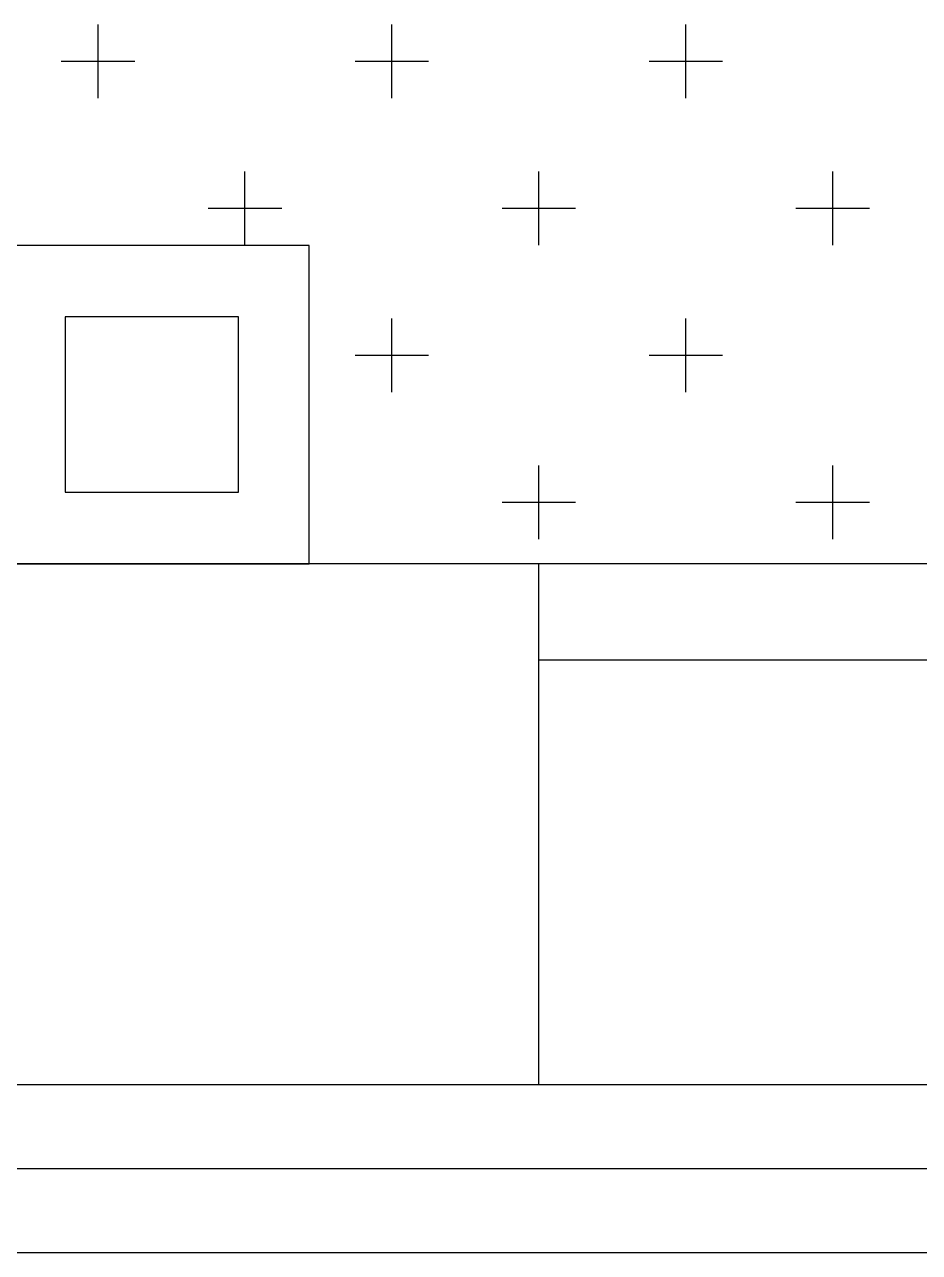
# Model space of a CAD drawing. Header units: millimetres. Extents: x 450898 to 739469, y -912654 to -458543.
# Drawn here: x 480878 to 481411, y -874484 to -873753 of the extents above; entities that cross this region are included whole.
import ezdxf

# ---------------------------------------------------------------- set-up
doc = ezdxf.new("R2010")
doc.units = ezdxf.units.MM
doc.header["$MEASUREMENT"] = 0
doc.layers.get('0').update_dxf_attribs({"linetype": 'CONTINUOUS'})
doc.layers.get('DEFPOINTS').update_dxf_attribs({"linetype": 'CONTINUOUS'})
doc.layers.add('FIXTURE', color=2, linetype='CONTINUOUS')

# ---------------------------------------------------------------- blocks, each defined once
blk = doc.blocks.new('FHFH')
blk.add_lwpolyline([(130689.25, -6298.76), (130877.47, -6298.76), (130877.47, -6109.35), (130689.25, -6109.35)], close=True)
at = {"color": 44}
blk.add_lwpolyline([(130732.22, -6256.26), (130835.44, -6256.26), (130835.44, -6151.85), (130732.22, -6151.85)], close=True, dxfattribs=at)
at = {"layer": 'FIXTURE', "color": 4}
for p, q in [((132514.09, -6298.76), (130314.09, -6298.76)), ((131014.09, -6298.76), (131014.09, -6608.76)), ((130314.09, -6608.76), (132514.09, -6608.76)), ((130414.09, -6658.76), (132414.09, -6658.76))]:
    blk.add_line(p, q, dxfattribs=at)
blk.add_lwpolyline([(131014.09, -6355.95), (131814.09, -6355.95), (131814.09, -6298.76), (131014.09, -6298.76)], dxfattribs=at)

msp = doc.modelspace()

# ---------------------------------------------------------------- linework, layer by layer
at = {"layer": 'DEFPOINTS', "color": 251}
for p, q in [((480921.87, -873796.88), (480921.87, -873753.12)), ((481096.87, -873796.88), (481096.87, -873753.12)), ((481271.87, -873796.88), (481271.87, -873753.12)), ((480900, -873775), (480943.75, -873775)), ((481075, -873775), (481118.75, -873775)), ((481250, -873775), (481293.75, -873775)), ((481009.37, -873884.38), (481009.37, -873840.62)), ((481184.37, -873884.38), (481184.37, -873840.62)), ((481359.37, -873884.38), (481359.37, -873840.62)), ((480987.5, -873862.5), (481031.25, -873862.5)), ((481162.5, -873862.5), (481206.25, -873862.5)), ((481337.5, -873862.5), (481381.25, -873862.5)), ((481096.87, -873971.88), (481096.87, -873928.12)), ((481271.87, -873971.88), (481271.87, -873928.12)), ((481075, -873950), (481118.75, -873950)), ((481250, -873950), (481293.75, -873950)), ((481184.37, -874059.38), (481184.37, -874015.62)), ((481359.37, -874059.38), (481359.37, -874015.62)), ((481162.5, -874037.5), (481206.25, -874037.5)), ((481337.5, -874037.5), (481381.25, -874037.5))]:
    msp.add_line(p, q, dxfattribs=at)
at = {"layer": 'DEFPOINTS'}
for p, q in [((480382.69, -874384.09), (482812.69, -874384.09)), ((479512.69, -874484.09), (483682.69, -874484.09))]:
    msp.add_line(p, q, dxfattribs=at)

# ---------------------------------------------------------------- block references
at = {"color": 4}
msp.add_blockref('FHFH', (350170.1, -867775.33), dxfattribs=at)

doc.saveas('drawing.dxf')
